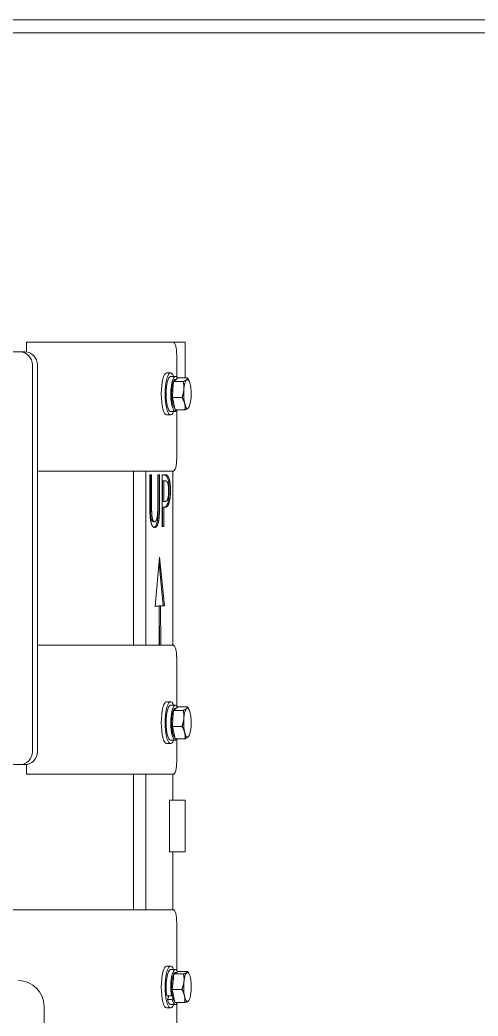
# Model space of a CAD drawing. Header units: inches. Extents: x 17 to 469, y 7 to 301.
# Drawn here: x 363.78 to 372.66, y 109.74 to 129.05 of the extents above; entities that cross this region are included whole.
import ezdxf

# ---------------------------------------------------------------- set-up
doc = ezdxf.new("R2010")
doc.units = ezdxf.units.IN
doc.header["$LTSCALE"] = 14
doc.header["$MEASUREMENT"] = 0
doc.layers.add('Visible (ANSI)', color=7, linetype='Continuous', lineweight=50)

msp = doc.modelspace()

# ---------------------------------------------------------------- linework, layer by layer
at = {"layer": 'Visible (ANSI)', "linetype": 'Continuous', "lineweight": 18}
for p, q in [((377.41394, 129.05389), (345.00008, 129.05389)), ((377.41394, 128.80389), (362.18915, 128.80389)), ((363.90142, 122.80389), (363.90142, 122.6146)), ((365.33423, 122.80389), (363.90142, 122.80389)), ((365.33423, 122.80389), (365.87006, 122.80389)), ((366.75052, 122.80389), (365.87006, 122.80389)), ((366.97751, 122.80389), (366.75052, 122.80389)), ((366.97751, 122.11362), (366.97751, 122.80389)), ((350.73553, 122.61639), (363.77553, 122.61639)), ((363.87258, 122.61639), (363.77553, 122.61639)), ((366.81523, 122.12866), (366.81523, 122.55389)), ((364.01701, 122.36639), (364.01701, 114.86639)), ((364.11407, 122.36639), (364.11407, 114.86639)), ((366.69839, 122.20989), (366.62111, 122.20989)), ((366.69839, 122.14389), (366.78919, 122.14389)), ((366.75643, 122.04249), (366.79739, 122.07805)), ((366.80527, 122.08489), (366.78919, 122.08489)), ((366.79739, 122.07805), (366.83836, 122.11362)), ((366.83836, 122.11362), (367.02469, 122.11362)), ((367.05766, 122.05279), (367.05003, 122.06824)), ((366.7314, 121.73275), (366.74391, 121.88762)), ((366.74391, 121.88762), (366.75643, 122.04249)), ((366.75643, 122.04249), (366.94275, 122.04249)), ((366.7314, 121.73275), (366.91773, 121.73275)), ((366.75986, 121.61346), (366.7314, 121.73275)), ((366.78831, 121.49416), (366.75986, 121.61346)), ((366.78831, 121.49416), (366.97464, 121.49416)), ((366.79473, 121.49416), (366.79642, 121.46504)), ((366.79523, 121.48565), (366.82016, 121.48565)), ((366.81523, 120.55389), (366.81523, 121.48565)), ((366.82016, 121.48565), (366.81967, 121.49416)), ((367.05766, 121.55498), (367.05333, 121.54622)), ((366.69839, 121.39789), (366.62111, 121.39789)), ((366.69839, 121.46389), (366.78919, 121.46389)), ((364.11407, 120.30389), (365.33423, 120.30389)), ((365.87006, 120.30389), (365.33423, 120.30389)), ((365.87006, 120.30389), (366.75052, 120.30389)), ((365.97861, 116.92889), (365.97861, 120.30389)), ((366.22009, 120.30389), (366.22009, 116.92889)), ((366.29492, 119.60973), (366.29492, 120.23372)), ((366.29492, 120.23372), (366.32932, 120.23372)), ((366.30517, 120.23372), (366.30517, 119.60973)), ((366.32932, 120.23372), (366.32932, 119.60973)), ((366.44782, 119.60649), (366.44782, 120.23372)), ((366.44782, 120.23372), (366.48222, 120.23372)), ((366.45807, 120.23372), (366.45807, 119.60973)), ((366.48222, 120.23372), (366.48222, 119.60973)), ((366.53151, 119.23372), (366.53151, 120.23372)), ((366.53151, 120.23372), (366.59653, 120.23372)), ((366.73773, 116.92889), (366.73773, 120.30389)), ((366.56591, 120.11865), (366.54176, 120.11865)), ((366.54176, 120.11865), (366.54176, 119.71994)), ((366.56591, 120.11865), (366.56591, 119.71994)), ((366.59443, 120.11865), (366.56591, 120.11865)), ((366.56591, 119.71994), (366.54176, 119.71994)), ((366.56591, 119.60649), (366.54176, 119.60649)), ((366.54176, 119.60649), (366.54176, 119.23372)), ((366.56591, 119.71994), (366.5894, 119.71994)), ((366.59506, 119.60649), (366.56591, 119.60649)), ((366.56591, 119.60649), (366.56591, 119.23372)), ((366.38847, 119.3261), (366.36432, 119.3261)), ((366.56591, 119.23372), (366.53151, 119.23372)), ((366.39624, 117.68435), (366.48431, 118.63655)), ((366.48431, 118.63655), (366.57994, 117.69562)), ((366.47281, 118.51215), (366.55579, 117.69562)), ((366.47289, 117.68985), (366.39624, 117.68435)), ((366.44875, 117.68985), (366.3964, 117.68609)), ((366.47289, 117.68985), (366.44875, 117.68985)), ((366.47553, 116.92889), (366.47289, 117.68985)), ((366.55579, 117.69562), (366.47807, 117.69143)), ((366.47807, 117.69143), (366.48105, 116.92889)), ((366.50222, 117.69143), (366.47807, 117.69143)), ((366.57994, 117.69562), (366.50222, 117.69143)), ((366.50222, 117.69143), (366.5052, 116.92889)), ((366.57994, 117.69562), (366.55579, 117.69562)), ((365.33423, 116.92889), (364.11407, 116.92889)), ((365.33423, 116.92889), (365.87006, 116.92889)), ((366.75052, 116.92889), (365.87006, 116.92889)), ((366.81523, 115.75366), (366.81523, 116.67889)), ((366.69839, 115.83489), (366.62111, 115.83489)), ((366.69839, 115.76889), (366.78919, 115.76889)), ((366.75643, 115.66749), (366.79739, 115.70305)), ((366.80527, 115.70989), (366.78919, 115.70989)), ((366.79739, 115.70305), (366.83836, 115.73862)), ((366.83836, 115.73862), (367.02469, 115.73862)), ((367.05766, 115.67779), (367.05003, 115.69324)), ((366.7314, 115.35775), (366.74391, 115.51262)), ((366.74391, 115.51262), (366.75643, 115.66749)), ((366.75643, 115.66749), (366.94275, 115.66749)), ((366.7314, 115.35775), (366.91773, 115.35775)), ((366.75986, 115.23846), (366.7314, 115.35775)), ((366.78831, 115.11916), (366.75986, 115.23846)), ((366.78831, 115.11916), (366.97464, 115.11916)), ((366.79473, 115.11916), (366.79642, 115.09004)), ((366.79523, 115.11065), (366.82016, 115.11065)), ((366.81523, 114.67889), (366.81523, 115.11065)), ((366.82016, 115.11065), (366.81967, 115.11916)), ((367.05766, 115.17998), (367.05333, 115.17122)), ((366.69839, 115.02289), (366.62111, 115.02289)), ((366.69839, 115.08889), (366.78919, 115.08889)), ((363.77553, 114.61639), (360.52881, 114.61639)), ((363.77553, 114.61639), (363.87258, 114.61639)), ((363.90142, 114.61818), (363.90142, 114.42889)), ((363.90142, 114.42889), (365.33423, 114.42889)), ((365.87006, 114.42889), (365.33423, 114.42889)), ((365.87006, 114.42889), (366.75052, 114.42889)), ((365.97861, 111.80389), (365.97861, 114.42889)), ((366.22009, 114.42889), (366.22009, 111.80389)), ((366.73773, 113.92389), (366.73773, 114.42889)), ((366.97751, 113.92389), (366.67302, 113.92389)), ((366.67302, 112.92389), (366.67302, 113.92389)), ((366.97751, 112.92389), (366.97751, 113.92389)), ((366.97751, 112.92389), (366.67302, 112.92389)), ((366.73773, 111.80389), (366.73773, 112.92389)), ((365.33423, 111.80389), (363.38948, 111.80389)), ((365.33423, 111.80389), (365.87006, 111.80389)), ((366.75052, 111.80389), (365.87006, 111.80389)), ((366.81523, 110.62866), (366.81523, 111.55389)), ((366.69839, 110.70989), (366.62111, 110.70989)), ((366.69839, 110.64389), (366.78919, 110.64389)), ((366.74596, 110.4097), (366.76177, 110.55999)), ((366.76177, 110.55999), (366.80337, 110.58224)), ((366.76177, 110.55999), (366.9481, 110.55999)), ((366.80833, 110.58489), (366.78919, 110.58489)), ((366.80337, 110.58224), (366.84496, 110.60448)), ((366.84496, 110.60448), (367.03129, 110.60448)), ((367.05766, 110.55279), (367.04553, 110.57735)), ((366.73015, 110.25941), (366.74596, 110.4097)), ((366.62213, 110.13423), (366.71293, 110.13423)), ((366.66175, 110.13423), (366.63707, 110.06003)), ((366.72512, 110.17088), (366.71293, 110.13423)), ((366.71932, 110.15344), (366.72776, 110.15344)), ((366.72786, 110.06003), (366.74006, 110.09669)), ((366.73015, 110.25941), (366.91648, 110.25941)), ((366.75593, 110.13135), (366.73015, 110.25941)), ((366.78172, 110.0033), (366.75593, 110.13135)), ((364.24318, 94.42889), (364.24318, 109.92889)), ((366.69839, 109.89789), (366.62111, 109.89789)), ((366.63707, 110.06003), (366.72786, 110.06003)), ((366.69839, 109.96389), (366.78919, 109.96389)), ((366.78172, 110.0033), (366.96804, 110.0033)), ((366.81523, 109.55389), (366.81523, 109.97912)), ((367.05766, 110.05498), (367.04996, 110.03939))]:
    msp.add_line(p, q, dxfattribs=at)
msp.add_arc((363.74318, 109.92889), 0.5, 0, 90, dxfattribs=at)
for centre, major_axis, ratio, start_param, end_param in [((366.75052, 122.55389), (0, 0.25), 0.25881905, 4.71238898, 6.28318531), ((363.77553, 122.36639), (0, 0.25), 0.96592583, 4.71238898, 6.28318531), ((363.87258, 122.36639), (0, 0.25), 0.96592583, 4.71238898, 6.28318531), ((366.69839, 121.80389), (0, 0.406), 0.25881905, 5.70496827, 10.002995), ((366.62111, 121.80389), (0, 0.406), 0.25881905, 0, 3.14159265), ((366.69839, 121.80389), (0, 0.34), 0.25881905, 0, 3.14159265), ((366.78919, 121.80389), (0, -0.34), 0.25881905, 2.66488507, 6.36553058), ((366.78919, 121.80389), (0, -0.281), 0.25881905, 3.14159265, 6.1709286), ((367.02391, 121.80389), (0, 0.281), 0.25881905, 0.22102465, 1.26822221), ((367.02391, 121.80389), (0, 0.281), 0.25881905, 5.45701241, 6.50420996), ((367.02391, 121.80389), (0, -0.281), 0.25881905, 4.40981486, 5.45701241), ((367.02391, 121.80389), (0, 0.281), 0.25881905, 4.40981486, 5.45701241), ((367.02391, 121.80389), (0, -0.281), 0.25881905, 0.22102465, 1.26822221), ((366.78919, 121.80389), (0, -0.34), 0.25881905, 0.35970403, 0.42515818), ((367.02391, 121.80389), (0, -0.281), 0.25881905, 5.45701241, 6.50420996), ((366.75052, 120.55389), (0, -0.25), 0.25881905, 0, 1.57079633), ((366.75052, 116.67889), (0, 0.25), 0.25881905, 4.71238898, 6.28318531), ((366.69839, 115.42889), (0, 0.406), 0.25881905, 5.70496827, 10.002995), ((366.62111, 115.42889), (0, 0.406), 0.25881905, 0, 3.14159265), ((366.69839, 115.42889), (0, 0.34), 0.25881905, 0, 3.14159265), ((366.78919, 115.42889), (0, -0.34), 0.25881905, 2.66488507, 6.36553058), ((366.78919, 115.42889), (0, -0.281), 0.25881905, 3.14159265, 6.1709286), ((367.02391, 115.42889), (0, 0.281), 0.25881905, 0.22102465, 1.26822221), ((367.02391, 115.42889), (0, 0.281), 0.25881905, 5.45701241, 6.50420996), ((367.02391, 115.42889), (0, -0.281), 0.25881905, 4.40981486, 5.45701241), ((367.02391, 115.42889), (0, 0.281), 0.25881905, 4.40981486, 5.45701241), ((367.02391, 115.42889), (0, -0.281), 0.25881905, 0.22102465, 1.26822221), ((366.78919, 115.42889), (0, -0.34), 0.25881905, 0.35970403, 0.42515818), ((367.02391, 115.42889), (0, -0.281), 0.25881905, 5.45701241, 6.50420996), ((363.77553, 114.86639), (0, -0.25), 0.96592583, 0, 1.57079633), ((363.87258, 114.86639), (0, -0.25), 0.96592583, 0, 1.57079633), ((366.75052, 114.67889), (0, -0.25), 0.25881905, 0, 1.57079633), ((366.75052, 111.55389), (0, 0.25), 0.25881905, 4.71238898, 6.28318531), ((366.62111, 110.30389), (0, 0.406), 0.25881905, 0, 3.14159263), ((366.69839, 110.30389), (0, 0.406), 0.25881905, 5.70496827, 10.002995), ((366.78919, 110.30389), (0, 0.34), 0.25881905, 5.75884083, 8.37642639), ((366.69839, 110.30389), (0, 0.34), 0.25881905, 0, 2.09324108), ((366.78919, 110.30389), (0, -0.281), 0.25881905, 3.14159265, 6.11437925), ((367.02391, 110.30389), (0, 0.281), 0.25881905, 0.13752536, 1.18472291), ((367.02391, 110.30389), (0, 0.281), 0.25881905, 5.37351312, 6.42071067), ((367.02391, 110.30389), (0, 0.281), 0.25881905, 4.32631557, 5.37351312), ((367.02391, 110.30389), (0, -0.281), 0.25881905, 4.32631557, 5.37351312), ((367.02391, 110.30389), (0, -0.281), 0.25881905, 5.37351312, 6.42071067), ((367.02391, 110.30389), (0, -0.281), 0.25881905, 0.13752536, 1.18472291), ((366.69839, 110.30389), (0, -0.34), 0.25881905, 5.5121925, 6.28318531), ((366.78919, 110.30389), (0, -0.34), 0.25881905, 5.5121925, 6.76945425)]:
    msp.add_ellipse(centre, major_axis=major_axis, ratio=ratio, start_param=start_param, end_param=end_param, dxfattribs=at)
for points, weights in [([(366.94275, 122.04249), (366.98895, 122.06155), (367.00797, 122.07805)], [1, 1.0379548493, 1]), ([(367.00797, 122.07805), (367.02698, 122.09456), (367.02469, 122.11362)], [1, 1.0379548493, 1]), ([(367.02469, 122.11362), (367.03929, 122.08998), (367.05003, 122.06824)], [1, 1.01370511739, 1.01751267249]), ([(366.91773, 121.73275), (366.94868, 121.81575), (366.95449, 121.88762)], [1, 1.0379548493, 1]), ([(366.95449, 121.88762), (366.96029, 121.95949), (366.94275, 122.04249)], [1, 1.0379548493, 1]), ([(366.97043, 121.61346), (366.95722, 121.66882), (366.91773, 121.73275)], [1, 1.0379548493, 1]), ([(366.97464, 121.49416), (366.98364, 121.55809), (366.97043, 121.61346)], [1, 1.0379548493, 1]), ([(367.03985, 121.52972), (367.02084, 121.51322), (366.97464, 121.49416)], [1, 1.0379548493, 1]), ([(367.05333, 121.54622), (367.04919, 121.53783), (367.03985, 121.52972)], [1.01895183873, 1.01828060699, 1]), ([(366.94275, 115.66749), (366.98895, 115.68655), (367.00797, 115.70305)], [1, 1.0379548493, 1]), ([(367.00797, 115.70305), (367.02698, 115.71956), (367.02469, 115.73862)], [1, 1.0379548493, 1]), ([(367.02469, 115.73862), (367.03929, 115.71498), (367.05003, 115.69324)], [1, 1.01370511739, 1.01751267249]), ([(366.91773, 115.35775), (366.94868, 115.44075), (366.95449, 115.51262)], [1, 1.0379548493, 1]), ([(366.95449, 115.51262), (366.96029, 115.58449), (366.94275, 115.66749)], [1, 1.0379548493, 1]), ([(366.97043, 115.23846), (366.95722, 115.29382), (366.91773, 115.35775)], [1, 1.0379548493, 1]), ([(366.97464, 115.11916), (366.98364, 115.18309), (366.97043, 115.23846)], [1, 1.0379548493, 1]), ([(367.03985, 115.15472), (367.02084, 115.13822), (366.97464, 115.11916)], [1, 1.0379548493, 1]), ([(367.05333, 115.17122), (367.04919, 115.16283), (367.03985, 115.15472)], [1.01895183873, 1.01828060699, 1]), ([(366.9481, 110.55999), (366.99464, 110.57191), (367.01394, 110.58224)], [1, 1.0379548493, 1]), ([(366.95653, 110.4097), (366.96387, 110.47945), (366.9481, 110.55999)], [1, 1.0379548493, 1]), ([(367.01394, 110.58224), (367.03324, 110.59256), (367.03129, 110.60448)], [1, 1.0379548493, 1]), ([(367.03129, 110.60448), (367.039, 110.59058), (367.04553, 110.57735)], [1, 1.00746159334, 1.01198941795]), ([(366.91648, 110.25941), (366.9492, 110.33995), (366.95653, 110.4097)], [1, 1.0379548493, 1]), ([(366.96651, 110.13135), (366.95454, 110.19078), (366.91648, 110.25941)], [1, 1.0379548493, 1]), ([(366.96804, 110.0033), (366.97847, 110.07192), (366.96651, 110.13135)], [1, 1.0379548493, 1]), ([(367.03388, 110.02554), (367.01458, 110.01522), (366.96804, 110.0033)], [1, 1.0379548493, 1]), ([(367.04996, 110.03939), (367.04644, 110.03226), (367.03388, 110.02554)], [1.01744879748, 1.0243634628, 1])]:
    msp.add_rational_spline(points, weights, degree=2, dxfattribs=at)
for points, knots in [([(366.57238, 120.23372), (366.58283, 120.23372), (366.59876, 120.23149), (366.62267, 120.20855), (366.63186, 120.19351), (366.64013, 120.17132)], [-0.725506634, -0.725506634, -0.725506634, -0.725506634, -0.296366495, -0.296366495, 0, 0, 0, 0]), ([(366.64013, 120.17132), (366.6458, 120.15639), (366.65085, 120.1388), (366.65867, 120.10197), (366.66269, 120.07941), (366.66954, 120.01299), (366.67096, 119.97239), (366.67096, 119.93226)], [-0.844477071, -0.844477071, -0.844477071, -0.844477071, -0.544529725, -0.544529725, -0.305823756, -0.305823756, 0, 0, 0, 0]), ([(366.67096, 119.93226), (366.67096, 119.90858), (366.67036, 119.88511), (366.66749, 119.83246), (366.66518, 119.81004), (366.65981, 119.76368), (366.65481, 119.73485), (366.64831, 119.71022)], [-0.48070155, -0.48070155, -0.48070155, -0.48070155, -0.387114958, -0.387114958, -0.268097881, -0.268097881, 0, 0, 0, 0]), ([(366.30517, 119.60973), (366.30517, 119.54407), (366.30668, 119.50812), (366.3092, 119.4603), (366.31202, 119.43294), (366.31629, 119.40795)], [-0.371862003, -0.371862003, -0.371862003, -0.371862003, -0.228145318, -0.228145318, 0, 0, 0, 0]), ([(366.45807, 119.60973), (366.45807, 119.56978), (366.45748, 119.52865), (366.45374, 119.4362), (366.45058, 119.40548), (366.44534, 119.3591), (366.4401, 119.33), (366.43332, 119.30503)], [-0.467674705, -0.467674705, -0.467674705, -0.467674705, -0.385613275, -0.385613275, -0.275578199, -0.275578199, 0, 0, 0, 0]), ([(366.64831, 119.71022), (366.64385, 119.69327), (366.63899, 119.67829), (366.62835, 119.65221), (366.62268, 119.64145), (366.61024, 119.62339), (366.59653, 119.60649), (366.57091, 119.60649)], [-2.12199044, -2.12199044, -2.12199044, -2.12199044, -1.44284282, -1.44284282, -0.75409962, -0.75409962, 0, 0, 0, 0]), ([(366.31629, 119.40795), (366.31871, 119.39378), (366.32161, 119.3813), (366.32926, 119.35738), (366.33346, 119.34937), (366.34524, 119.33068), (366.35497, 119.3261), (366.36432, 119.3261)], [-0.454531198, -0.454531198, -0.454531198, -0.454531198, -0.37440362, -0.37440362, -0.275150152, -0.275150152, 0, 0, 0, 0]), ([(366.43332, 119.30503), (366.42925, 119.28954), (366.4248, 119.27585), (366.41511, 119.25235), (366.40998, 119.24281), (366.39929, 119.22799), (366.3905, 119.21815), (366.37667, 119.21429)], [-1.62181416, -1.62181416, -1.62181416, -1.62181416, -1.12295259, -1.12295259, -0.62367983, -0.62367983, -0.13261341, -0.13261341, -0.13261341, -0.13261341])]:
    msp.add_open_spline(points, degree=3, knots=knots, dxfattribs=at)
for points in [[(366.59653, 120.23372), (366.6196, 120.23372), (366.6519, 120.20455), (366.66428, 120.17132)], [(366.66428, 120.17132), (366.67875, 120.13323), (366.69511, 120.01573), (366.69511, 119.93226)], [(366.64058, 120.08056), (366.6324, 120.10163), (366.61058, 120.11865), (366.59443, 120.11865)], [(366.65924, 119.92821), (366.65924, 119.98007), (366.65001, 120.05625), (366.64058, 120.08056)], [(366.5894, 119.71994), (366.61037, 119.71994), (366.63617, 119.74587), (366.64456, 119.77991)], [(366.64456, 119.77991), (366.65232, 119.80989), (366.65924, 119.8804), (366.65924, 119.92821)], [(366.69511, 119.93226), (366.69511, 119.86743), (366.68315, 119.75074), (366.67246, 119.71022)], [(366.31967, 119.30503), (366.30604, 119.3569), (366.29492, 119.50276), (366.29492, 119.60973)], [(366.32932, 119.60973), (366.32932, 119.54004), (366.33394, 119.44604), (366.34044, 119.40795)], [(366.43671, 119.40795), (366.44321, 119.44604), (366.44782, 119.53923), (366.44782, 119.60649)], [(366.48222, 119.60973), (366.48222, 119.50519), (366.47132, 119.35608), (366.45747, 119.30503)], [(366.67246, 119.71022), (366.65903, 119.65916), (366.62275, 119.60649), (366.59506, 119.60649)], [(366.34044, 119.40795), (366.34736, 119.36743), (366.37127, 119.3261), (366.38847, 119.3261)], [(366.38847, 119.3261), (366.40462, 119.3261), (366.42979, 119.36743), (366.43671, 119.40795)], [(366.38847, 119.21265), (366.36561, 119.21265), (366.33163, 119.25884), (366.31967, 119.30503)], [(366.45747, 119.30503), (366.4451, 119.25803), (366.41238, 119.21265), (366.38847, 119.21265)]]:
    msp.add_open_spline(points, degree=2, dxfattribs=at)

doc.saveas('drawing.dxf')
